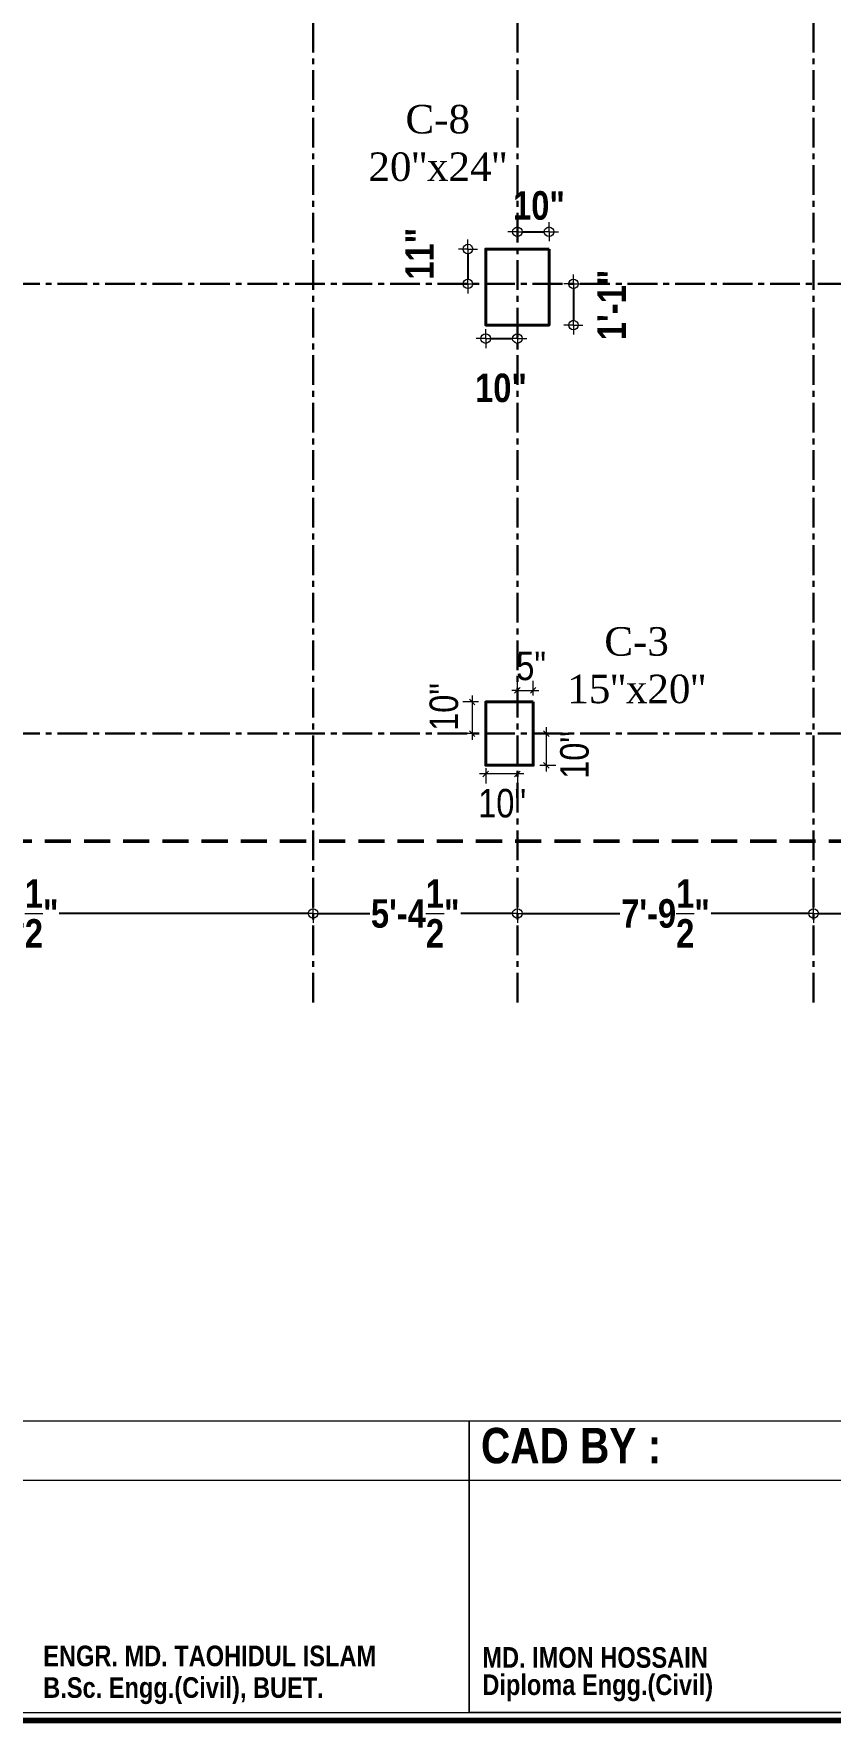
# Model space of a CAD drawing. Header units: inches. Extents: x 64086 to 138972, y -13497 to 16809.
# Drawn here: x 101534 to 101785, y -13481 to -12948 of the extents above; entities that cross this region are included whole.
import ezdxf

# ---------------------------------------------------------------- set-up
doc = ezdxf.new("R2010")
doc.units = ezdxf.units.IN
doc.header["$LTSCALE"] = 0.5
doc.header["$MEASUREMENT"] = 0
doc.header["$PDMODE"] = 2
doc.linetypes.add('CENTER', pattern=[2, 1.25, -0.25, 0.25, -0.25])
doc.linetypes.add('DASHED', pattern=[0.75, 0.5, -0.25])
doc.layers.get('0').update_dxf_attribs({"lineweight": 13})
for name, color, linetype, lineweight in [('Boundary', 6, 'DASHED', 50), ('BOX', 253, 'Continuous', 15), ('C.L.', 17, 'CENTER', 13), ('Column', 1, 'Continuous', 40), ('DIM', 5, 'Continuous', 13), ('LOGO', 7, 'Continuous', 9), ('TEXT-1', 7, 'Continuous', 13), ('TEXT-IN', 7, 'Continuous', 15), ('TITLE', 7, 'Continuous', 9), ('TXT', 7, 'Continuous', 0)]:
    doc.layers.add(name, color=color, linetype=linetype, lineweight=lineweight)
doc.styles.add('1', font='ARIALN.TTF')
doc.styles.add('SIMPLEX', font='ARIALNB.TTF')
doc.styles.get("Standard").update_dxf_attribs({"font": 'ARIALNB.TTF'})
doc.styles.add('WMF-Times New Roman1', font='times.ttf')
doc.dimstyles.new('Column Dim', dxfattribs={"dimtxt": 9, "dimasz": 1.5, "dimexe": 13.25, "dimexo": 11, "dimgap": 1, "dimtad": 0, "dimdec": 1, "dimzin": 0, "dimdsep": 46, "dimlunit": 4, "dimtxsty": 'Standard', "dimblk": 'DIM', "dimcen": 0, "dimse1": 1, "dimse2": 1, "dimclrd": 5, "dimclre": 5, "dimclrt": 7, "dimadec": 0, "dimazin": 0, "dimtfac": 1, "dimtdec": 1, "dimtofl": 0, "dimtmove": 2, "dimatfit": 3, "dimldrblk": 'DIM', "dimfxl": 1, "dimtolj": 1, "dimtzin": 0, "dimarcsym": 0})
doc.dimstyles.new('DIM-1-2', dxfattribs={"dimtxt": 8, "dimasz": 1.75, "dimexe": 3, "dimexo": 2, "dimgap": 3, "dimtad": 0, "dimdec": 0, "dimzin": 3, "dimdsep": 46, "dimlunit": 4, "dimtxsty": '1', "dimblk": 'OBLIQUE', "dimcen": 1, "dimdle": 2, "dimclrd": 256, "dimclre": 256, "dimclrt": 256, "dimadec": 0, "dimazin": 0, "dimtfac": 0.75, "dimtdec": 0, "dimtmove": 1, "dimatfit": 3, "dimldrblk": 'OBLIQUE', "dimfxl": 1, "dimtolj": 1, "dimtzin": 0, "dimlwd": -1, "dimlwe": -1, "dimarcsym": 0})

# ---------------------------------------------------------------- blocks, each defined once
blk = doc.blocks.new('DIM')
at = {"layer": 'DIM'}
for q in [(-2, 0), (0, 2), (0, -2), (2, 0)]:
    blk.add_line((0, 0), q, dxfattribs=at)
blk.add_circle((0, 0), 1, dxfattribs=at)
blk = doc.blocks.new('*D186')
at = {"layer": 'Defpoints', "color": 0, "ltscale": 15, "transparency": 16777216}
for p in [(101427.54, -13225.54), (101622.02, -13225.54), (101622.02, -13225.54)]:
    blk.add_point(p, dxfattribs=at)
at = {"layer": 'DIM', "color": 5, "lineweight": -2, "ltscale": 15, "transparency": 16777216}
for p, q in [((101429.04, -13225.54), (101507.73, -13225.54)), ((101620.52, -13225.54), (101541.83, -13225.54))]:
    blk.add_line(p, q, dxfattribs=at)
at = {"layer": 'DIM', "color": 5, "lineweight": -2, "ltscale": 15, "transparency": 16777216, "xscale": 1.5, "yscale": 1.5, "zscale": 1.5, "rotation": 180}
blk.add_blockref('DIM', (101427.54, -13225.54), dxfattribs=at)
at = {"layer": 'DIM', "color": 5, "lineweight": -2, "ltscale": 15, "transparency": 16777216, "xscale": 1.5, "yscale": 1.5, "zscale": 1.5}
blk.add_blockref('DIM', (101622.02, -13225.54), dxfattribs=at)
at = {"layer": 'DIM', "color": 7, "ltscale": 15, "transparency": 16777216, "insert": (101524.78, -13225.54), "char_height": 9, "attachment_point": 5}
blk.add_mtext('\\A1;16\'-2{\\H1.000000x;\\S1/2;}"', dxfattribs=at)
blk = doc.blocks.new('*D187')
at = {"layer": 'Defpoints', "color": 0, "ltscale": 15, "transparency": 16777216}
for p in [(101622.02, -13225.54), (101686.52, -13225.54), (101686.52, -13225.54)]:
    blk.add_point(p, dxfattribs=at)
at = {"layer": 'DIM', "color": 5, "lineweight": -2, "ltscale": 15, "transparency": 16777216}
for p, q in [((101623.52, -13225.54), (101639.91, -13225.54)), ((101685.02, -13225.54), (101668.64, -13225.54))]:
    blk.add_line(p, q, dxfattribs=at)
at = {"layer": 'DIM', "color": 5, "lineweight": -2, "ltscale": 15, "transparency": 16777216, "xscale": 1.5, "yscale": 1.5, "zscale": 1.5, "rotation": 180}
blk.add_blockref('DIM', (101622.02, -13225.54), dxfattribs=at)
at = {"layer": 'DIM', "color": 5, "lineweight": -2, "ltscale": 15, "transparency": 16777216, "xscale": 1.5, "yscale": 1.5, "zscale": 1.5}
blk.add_blockref('DIM', (101686.52, -13225.54), dxfattribs=at)
at = {"layer": 'DIM', "color": 7, "ltscale": 15, "transparency": 16777216, "insert": (101654.27, -13225.54), "char_height": 9, "attachment_point": 5}
blk.add_mtext('\\A1;5\'-4{\\H1.000000x;\\S1/2;}"', dxfattribs=at)
blk = doc.blocks.new('*D188')
at = {"layer": 'Defpoints', "color": 0, "ltscale": 15, "transparency": 16777216}
for p in [(101686.52, -13225.54), (101780.05, -13225.54), (101780.05, -13225.54)]:
    blk.add_point(p, dxfattribs=at)
at = {"layer": 'DIM', "color": 5, "lineweight": -2, "ltscale": 15, "transparency": 16777216}
for p, q in [((101688.02, -13225.54), (101718.91, -13225.54)), ((101778.55, -13225.54), (101747.66, -13225.54))]:
    blk.add_line(p, q, dxfattribs=at)
at = {"layer": 'DIM', "color": 5, "lineweight": -2, "ltscale": 15, "transparency": 16777216, "xscale": 1.5, "yscale": 1.5, "zscale": 1.5, "rotation": 180}
blk.add_blockref('DIM', (101686.52, -13225.54), dxfattribs=at)
at = {"layer": 'DIM', "color": 5, "lineweight": -2, "ltscale": 15, "transparency": 16777216, "xscale": 1.5, "yscale": 1.5, "zscale": 1.5}
blk.add_blockref('DIM', (101780.05, -13225.54), dxfattribs=at)
at = {"layer": 'DIM', "color": 7, "ltscale": 15, "transparency": 16777216, "insert": (101733.29, -13225.54), "char_height": 9, "attachment_point": 5}
blk.add_mtext('\\A1;7\'-9{\\H1.000000x;\\S1/2;}"', dxfattribs=at)
blk = doc.blocks.new('*D189')
at = {"layer": 'Defpoints', "color": 0, "ltscale": 15, "transparency": 16777216}
for p in [(101780.05, -13225.54), (101848.05, -13225.54), (101848.05, -13225.54)]:
    blk.add_point(p, dxfattribs=at)
at = {"layer": 'DIM', "color": 5, "lineweight": -2, "ltscale": 15, "transparency": 16777216}
for p, q in [((101781.55, -13225.54), (101802.41, -13225.54)), ((101846.55, -13225.54), (101825.68, -13225.54))]:
    blk.add_line(p, q, dxfattribs=at)
at = {"layer": 'DIM', "color": 5, "lineweight": -2, "ltscale": 15, "transparency": 16777216, "xscale": 1.5, "yscale": 1.5, "zscale": 1.5, "rotation": 180}
blk.add_blockref('DIM', (101780.05, -13225.54), dxfattribs=at)
at = {"layer": 'DIM', "color": 5, "lineweight": -2, "ltscale": 15, "transparency": 16777216, "xscale": 1.5, "yscale": 1.5, "zscale": 1.5}
blk.add_blockref('DIM', (101848.05, -13225.54), dxfattribs=at)
at = {"layer": 'DIM', "color": 7, "ltscale": 15, "transparency": 16777216, "insert": (101814.05, -13225.54), "char_height": 9, "attachment_point": 5}
blk.add_mtext('\\A1;5\'-8"', dxfattribs=at)
blk = doc.blocks.new('_Oblique')
at = {"color": 0, "linetype": 'ByBlock', "lineweight": -2}
blk.add_line((-0.5, -0.5), (0.5, 0.5), dxfattribs=at)
blk = doc.blocks.new('*D237')
at = {"layer": 'Defpoints', "color": 0, "ltscale": 5, "transparency": 16777216}
for p in [(101686.52, -13158.77), (101691.52, -13155.12), (101691.52, -13158.77)]:
    blk.add_point(p, dxfattribs=at)
at = {"layer": 'TEXT-1', "ltscale": 5, "transparency": 16777216}
for p, q in [((101686.52, -13156.77), (101686.52, -13152.12)), ((101691.52, -13156.77), (101691.52, -13152.12)), ((101686.52, -13155.12), (101684.77, -13155.12)), ((101686.52, -13155.12), (101691.52, -13155.12)), ((101691.52, -13155.12), (101693.27, -13155.12))]:
    blk.add_line(p, q, dxfattribs=at)
at = {"layer": 'TEXT-1', "ltscale": 5, "transparency": 16777216, "xscale": 1.75, "yscale": 1.75, "zscale": 1.75}
blk.add_blockref('_Oblique', (101686.52, -13155.12), dxfattribs=at)
at = {"layer": 'TEXT-1', "ltscale": 5, "transparency": 16777216, "xscale": 1.75, "yscale": 1.75, "zscale": 1.75, "rotation": 180}
blk.add_blockref('_Oblique', (101691.52, -13155.12), dxfattribs=at)
at = {"layer": 'TEXT-1', "ltscale": 5, "transparency": 16777216, "insert": (101690.86, -13147.44), "char_height": 9, "attachment_point": 5, "style": '1'}
blk.add_mtext('\\A1;5"', dxfattribs=at)
blk = doc.blocks.new('*D238')
at = {"layer": 'Defpoints', "color": 0, "ltscale": 5, "transparency": 16777216}
for p in [(101676.52, -13158.77), (101672.27, -13168.77), (101676.52, -13168.77)]:
    blk.add_point(p, dxfattribs=at)
at = {"layer": 'TEXT-1', "ltscale": 5, "transparency": 16777216}
for p, q in [((101674.27, -13158.77), (101669.27, -13158.77)), ((101672.27, -13156.77), (101672.27, -13170.77)), ((101674.27, -13168.77), (101669.27, -13168.77))]:
    blk.add_line(p, q, dxfattribs=at)
at = {"layer": 'TEXT-1', "ltscale": 5, "transparency": 16777216, "xscale": 1.75, "yscale": 1.75, "zscale": 1.75}
for p, rotation in [((101672.27, -13158.77), 90), ((101672.27, -13168.77), 270)]:
    blk.add_blockref('_Oblique', p, dxfattribs=dict(at, rotation=rotation))
at = {"layer": 'TEXT-1', "ltscale": 5, "transparency": 16777216, "insert": (101663.36, -13160.37), "char_height": 9, "attachment_point": 5, "rotation": 90, "style": '1'}
blk.add_mtext('\\A1;10"', dxfattribs=at)
blk = doc.blocks.new('*D239')
at = {"layer": 'Defpoints', "color": 0, "ltscale": 5, "transparency": 16777216}
for p in [(101691.52, -13168.77), (101691.52, -13178.77), (101695.64, -13178.77)]:
    blk.add_point(p, dxfattribs=at)
at = {"layer": 'TEXT-1', "ltscale": 5, "transparency": 16777216}
for p, q in [((101693.64, -13168.77), (101698.64, -13168.77)), ((101695.64, -13166.77), (101695.64, -13180.77)), ((101693.64, -13178.77), (101698.64, -13178.77))]:
    blk.add_line(p, q, dxfattribs=at)
at = {"layer": 'TEXT-1', "ltscale": 5, "transparency": 16777216, "xscale": 1.75, "yscale": 1.75, "zscale": 1.75}
for p, rotation in [((101695.64, -13168.77), 90), ((101695.64, -13178.77), 270)]:
    blk.add_blockref('_Oblique', p, dxfattribs=dict(at, rotation=rotation))
at = {"layer": 'TEXT-1', "ltscale": 5, "transparency": 16777216, "insert": (101704.6, -13175.51), "char_height": 9, "attachment_point": 5, "rotation": 90, "style": '1'}
blk.add_mtext('\\A1;10"', dxfattribs=at)
blk = doc.blocks.new('*D240')
at = {"layer": 'Defpoints', "color": 0, "ltscale": 5, "transparency": 16777216}
for p in [(101676.52, -13177.64), (101686.52, -13178.77), (101676.52, -13181.5)]:
    blk.add_point(p, dxfattribs=at)
at = {"layer": 'TEXT-1', "ltscale": 5, "transparency": 16777216}
for p, q in [((101676.52, -13179.64), (101676.52, -13184.5)), ((101688.52, -13181.5), (101674.52, -13181.5)), ((101686.52, -13180.77), (101686.52, -13184.5))]:
    blk.add_line(p, q, dxfattribs=at)
at = {"layer": 'TEXT-1', "ltscale": 5, "transparency": 16777216, "xscale": 1.75, "yscale": 1.75, "zscale": 1.75, "rotation": 180}
blk.add_blockref('_Oblique', (101676.52, -13181.5), dxfattribs=at)
at = {"layer": 'TEXT-1', "ltscale": 5, "transparency": 16777216, "xscale": 1.75, "yscale": 1.75, "zscale": 1.75}
blk.add_blockref('_Oblique', (101686.52, -13181.5), dxfattribs=at)
at = {"layer": 'TEXT-1', "ltscale": 5, "transparency": 16777216, "insert": (101681.69, -13190.79), "char_height": 9, "attachment_point": 5, "style": '1'}
blk.add_mtext('\\A1;10"', dxfattribs=at)
blk = doc.blocks.new('*D269')
at = {"layer": 'Defpoints', "color": 0, "ltscale": 15, "transparency": 16777216}
for p in [(101696.52, -13010.31), (101686.52, -13015.77), (101696.52, -13015.77)]:
    blk.add_point(p, dxfattribs=at)
at = {"layer": 'TEXT-IN', "color": 5, "lineweight": -2, "ltscale": 15, "transparency": 16777216}
blk.add_line((101688.02, -13010.31), (101695.02, -13010.31), dxfattribs=at)
at = {"layer": 'TEXT-IN', "color": 5, "lineweight": -2, "ltscale": 15, "transparency": 16777216, "xscale": 1.5, "yscale": 1.5, "zscale": 1.5, "rotation": 180}
blk.add_blockref('DIM', (101686.52, -13010.31), dxfattribs=at)
at = {"layer": 'TEXT-IN', "color": 5, "lineweight": -2, "ltscale": 15, "transparency": 16777216, "xscale": 1.5, "yscale": 1.5, "zscale": 1.5}
blk.add_blockref('DIM', (101696.52, -13010.31), dxfattribs=at)
at = {"layer": 'TEXT-IN', "color": 7, "ltscale": 15, "transparency": 16777216, "insert": (101693.34, -13002.07), "char_height": 9, "attachment_point": 5}
blk.add_mtext('\\A1;10"', dxfattribs=at)
blk = doc.blocks.new('*D270')
at = {"layer": 'Defpoints', "color": 0, "ltscale": 15, "transparency": 16777216}
for p in [(101676.52, -13039.77), (101686.52, -13039.77), (101686.52, -13044.05)]:
    blk.add_point(p, dxfattribs=at)
at = {"layer": 'TEXT-IN', "color": 5, "lineweight": -2, "ltscale": 15, "transparency": 16777216}
blk.add_line((101678.02, -13044.05), (101685.02, -13044.05), dxfattribs=at)
at = {"layer": 'TEXT-IN', "color": 5, "lineweight": -2, "ltscale": 15, "transparency": 16777216, "xscale": 1.5, "yscale": 1.5, "zscale": 1.5, "rotation": 180}
blk.add_blockref('DIM', (101676.52, -13044.05), dxfattribs=at)
at = {"layer": 'TEXT-IN', "color": 5, "lineweight": -2, "ltscale": 15, "transparency": 16777216, "xscale": 1.5, "yscale": 1.5, "zscale": 1.5}
blk.add_blockref('DIM', (101686.52, -13044.05), dxfattribs=at)
at = {"layer": 'TEXT-IN', "color": 7, "ltscale": 15, "transparency": 16777216, "insert": (101681.36, -13059.66), "char_height": 9, "attachment_point": 5}
blk.add_mtext('\\A1;10"', dxfattribs=at)
blk = doc.blocks.new('*D271')
at = {"layer": 'Defpoints', "color": 0, "ltscale": 15, "transparency": 16777216}
for p in [(101696.52, -13026.77), (101696.52, -13039.77), (101704.24, -13039.77)]:
    blk.add_point(p, dxfattribs=at)
at = {"layer": 'TEXT-IN', "color": 5, "lineweight": -2, "ltscale": 15, "transparency": 16777216}
blk.add_line((101704.24, -13028.27), (101704.24, -13038.27), dxfattribs=at)
at = {"layer": 'TEXT-IN', "color": 5, "lineweight": -2, "ltscale": 15, "transparency": 16777216, "xscale": 1.5, "yscale": 1.5, "zscale": 1.5}
for p, rotation in [((101704.24, -13026.77), 90), ((101704.24, -13039.77), 270)]:
    blk.add_blockref('DIM', p, dxfattribs=dict(at, rotation=rotation))
at = {"layer": 'TEXT-IN', "color": 7, "ltscale": 15, "transparency": 16777216, "insert": (101716.3, -13033.42), "char_height": 9, "attachment_point": 5, "rotation": 90}
blk.add_mtext('\\A1;1\'-1"', dxfattribs=at)
blk = doc.blocks.new('*D272')
at = {"layer": 'Defpoints', "color": 0, "ltscale": 15, "transparency": 16777216}
for p in [(101676.52, -13015.77), (101670.91, -13026.77), (101676.52, -13026.77)]:
    blk.add_point(p, dxfattribs=at)
at = {"layer": 'TEXT-IN', "color": 5, "lineweight": -2, "ltscale": 15, "transparency": 16777216}
blk.add_line((101670.91, -13017.27), (101670.91, -13025.27), dxfattribs=at)
at = {"layer": 'TEXT-IN', "color": 5, "lineweight": -2, "ltscale": 15, "transparency": 16777216, "xscale": 1.5, "yscale": 1.5, "zscale": 1.5}
for p, rotation in [((101670.91, -13015.77), 90), ((101670.91, -13026.77), 270)]:
    blk.add_blockref('DIM', p, dxfattribs=dict(at, rotation=rotation))
at = {"layer": 'TEXT-IN', "color": 7, "ltscale": 15, "transparency": 16777216, "insert": (101655.62, -13017.27), "char_height": 9, "attachment_point": 5, "rotation": 90}
blk.add_mtext('\\A1;11"', dxfattribs=at)

msp = doc.modelspace()

# ---------------------------------------------------------------- linework, layer by layer
at = {"layer": 'Boundary', "ltscale": 33}
msp.add_lwpolyline([(101896.98, -12597.69), (102040.57, -13202.68), (100696.57, -13202.77), (100696.98, -12598.77), (101896.98, -12597.69)], dxfattribs=at)
msp.add_lwpolyline([(101896.98, -12597.69), (102040.57, -13202.68), (100696.57, -13202.77), (100696.98, -12598.77), (101896.98, -12597.69)], dxfattribs=at)
at = {"layer": 'BOX', "const_width": 1.78}
msp.add_lwpolyline([(102107.73, -12415.31), (100601.68, -12415.31), (100601.68, -13480.31), (102107.73, -13480.31)], close=True, dxfattribs=at)
at = {"layer": 'C.L.', "lineweight": 30, "ltscale": 15}
for p, q in [((101622.02, -13253.69), (101622.02, -12522.71)), ((101686.52, -13253.69), (101686.52, -12522.71)), ((101780.05, -13253.69), (101780.05, -12522.71)), ((102105.72, -13026.77), (100654.39, -13026.77)), ((102105.72, -13168.77), (100654.39, -13168.77))]:
    msp.add_line(p, q, dxfattribs=at)
at = {"layer": 'Column'}
for points in [[(101696.52, -13015.77), (101676.52, -13015.77), (101676.52, -13039.77), (101696.52, -13039.77)], [(101696.52, -13015.77), (101676.52, -13015.77), (101676.52, -13039.77), (101696.52, -13039.77)], [(101691.52, -13158.77), (101676.52, -13158.77), (101676.52, -13178.77), (101691.52, -13178.77)], [(101691.52, -13158.77), (101676.52, -13158.77), (101676.52, -13178.77), (101691.52, -13178.77)], [(101691.52, -13158.77), (101676.52, -13158.77), (101676.52, -13178.77), (101691.52, -13178.77)]]:
    msp.add_lwpolyline(points, close=True, dxfattribs=at)
at = {"layer": 'TITLE', "lineweight": 13}
for p, q in [((101671.28, -13404.55), (101350.05, -13404.55)), ((102001.91, -13404.55), (101671.28, -13404.55)), ((102001.91, -13477.87), (101671.28, -13477.87))]:
    msp.add_line(p, q, dxfattribs=at)
for points in [[(101350.05, -13477.87), (101671.28, -13477.87), (101671.28, -13385.87), (101350.05, -13385.87)], [(101671.28, -13477.87), (102001.91, -13477.87), (102001.91, -13385.87), (101671.28, -13385.87)], [(101671.28, -13477.87), (102001.91, -13477.87), (102001.91, -13385.87), (101671.28, -13385.87)]]:
    msp.add_lwpolyline(points, close=True, dxfattribs=at)

# ---------------------------------------------------------------- texts
at = {"layer": 'LOGO', "style": 'SIMPLEX'}
for s, p in [('ENGR. MD. TAOHIDUL ISLAM', (101536.82, -13463.21)), ('MD. IMON HOSSAIN', (101675.46, -13463.69)), ('B.Sc. Engg.(Civil), BUET.', (101536.82, -13473.2)), ('Diploma Engg.(Civil)', (101675.46, -13472.3))]:
    msp.add_text(s, height=6.5039, dxfattribs=at).set_placement(p)
at = {"layer": 'LOGO', "insert": (101675.04, -13387.97), "char_height": 11.1781, "attachment_point": 1, "style": 'SIMPLEX'}
msp.add_mtext('CAD BY :{\\fCentury Gothic|b0|i0|c0|p34; \\fCentury Gothic|b1|i0|c0|p34;  }', dxfattribs=at)
at = {"layer": 'TXT', "char_height": 9, "width": 143.8262, "attachment_point": 2, "style": 'WMF-Times New Roman1'}
for s, insert in [("C-8\\P20''x24''", (101661.39, -12970.27)), ("C-3\\P15''x20''", (101724.17, -13135.15))]:
    msp.add_mtext(s, dxfattribs=dict(at, insert=insert))

# ---------------------------------------------------------------- dimensions: what is measured, and where the dimension line sits
at = {"layer": 'DIM', "ltscale": 15}
for base, p1, p2, picture, middle in [((101622.02, -13225.54), (101427.54, -13225.54), (101622.02, -13225.54), '*D186', (101524.78, -13225.54)), ((101686.52, -13225.54), (101622.02, -13225.54), (101686.52, -13225.54), '*D187', (101654.27, -13225.54)), ((101780.05, -13225.54), (101686.52, -13225.54), (101780.05, -13225.54), '*D188', (101733.29, -13225.54)), ((101848.05, -13225.54), (101780.05, -13225.54), (101848.05, -13225.54), '*D189', (101814.05, -13225.54))]:
    dim = msp.add_linear_dim(base=base, p1=p1, p2=p2, dimstyle='Column Dim', override={"dimfxl": 4}, dxfattribs=at)
    dim.commit()
    dim.dimension.update_dxf_attribs({"geometry": picture, "text_midpoint": middle})
at = {"layer": 'TEXT-1', "ltscale": 5}
for base, p1, p2, picture, middle in [((101691.52, -13155.12), (101686.52, -13158.77), (101691.52, -13158.77), '*D237', (101690.86, -13147.44)), ((101676.52, -13181.5), (101686.52, -13178.77), (101676.52, -13177.64), '*D240', (101681.69, -13190.79))]:
    dim = msp.add_linear_dim(base=base, p1=p1, p2=p2, dimstyle='DIM-1-2', override={"dimtxt": 9, "dimfxl": 2, "dimfxlon": 1}, dxfattribs=at)
    dim.commit()
    dim.dimension.update_dxf_attribs({"geometry": picture, "text_midpoint": middle, "dimtype": 160})
for base, p1, p2, picture, middle in [((101672.27, -13168.77), (101676.52, -13158.77), (101676.52, -13168.77), '*D238', (101663.36, -13160.37)), ((101695.64, -13178.77), (101691.52, -13168.77), (101691.52, -13178.77), '*D239', (101704.6, -13175.51))]:
    dim = msp.add_linear_dim(base=base, p1=p1, p2=p2, angle=90, dimstyle='DIM-1-2', override={"dimtxt": 9, "dimfxl": 2, "dimfxlon": 1}, dxfattribs=at)
    dim.commit()
    dim.dimension.update_dxf_attribs({"geometry": picture, "text_midpoint": middle, "dimtype": 160})
at = {"layer": 'TEXT-IN', "ltscale": 15}
for base, p1, p2, picture, middle in [((101696.52, -13010.31), (101686.52, -13015.77), (101696.52, -13015.77), '*D269', (101693.34, -13002.07)), ((101686.52, -13044.05), (101676.52, -13039.77), (101686.52, -13039.77), '*D270', (101681.36, -13059.66))]:
    dim = msp.add_linear_dim(base=base, p1=p1, p2=p2, dimstyle='Column Dim', override={"dimfxl": 4}, dxfattribs=at)
    dim.commit()
    dim.dimension.update_dxf_attribs({"geometry": picture, "text_midpoint": middle, "dimtype": 160})
for base, p1, p2, picture, middle in [((101670.91, -13026.77), (101676.52, -13015.77), (101676.52, -13026.77), '*D272', (101655.62, -13017.27)), ((101704.24, -13039.77), (101696.52, -13026.77), (101696.52, -13039.77), '*D271', (101716.3, -13033.42))]:
    dim = msp.add_linear_dim(base=base, p1=p1, p2=p2, angle=90, dimstyle='Column Dim', override={"dimfxl": 4}, dxfattribs=at)
    dim.commit()
    dim.dimension.update_dxf_attribs({"geometry": picture, "text_midpoint": middle, "dimtype": 160})

doc.saveas('drawing.dxf')
